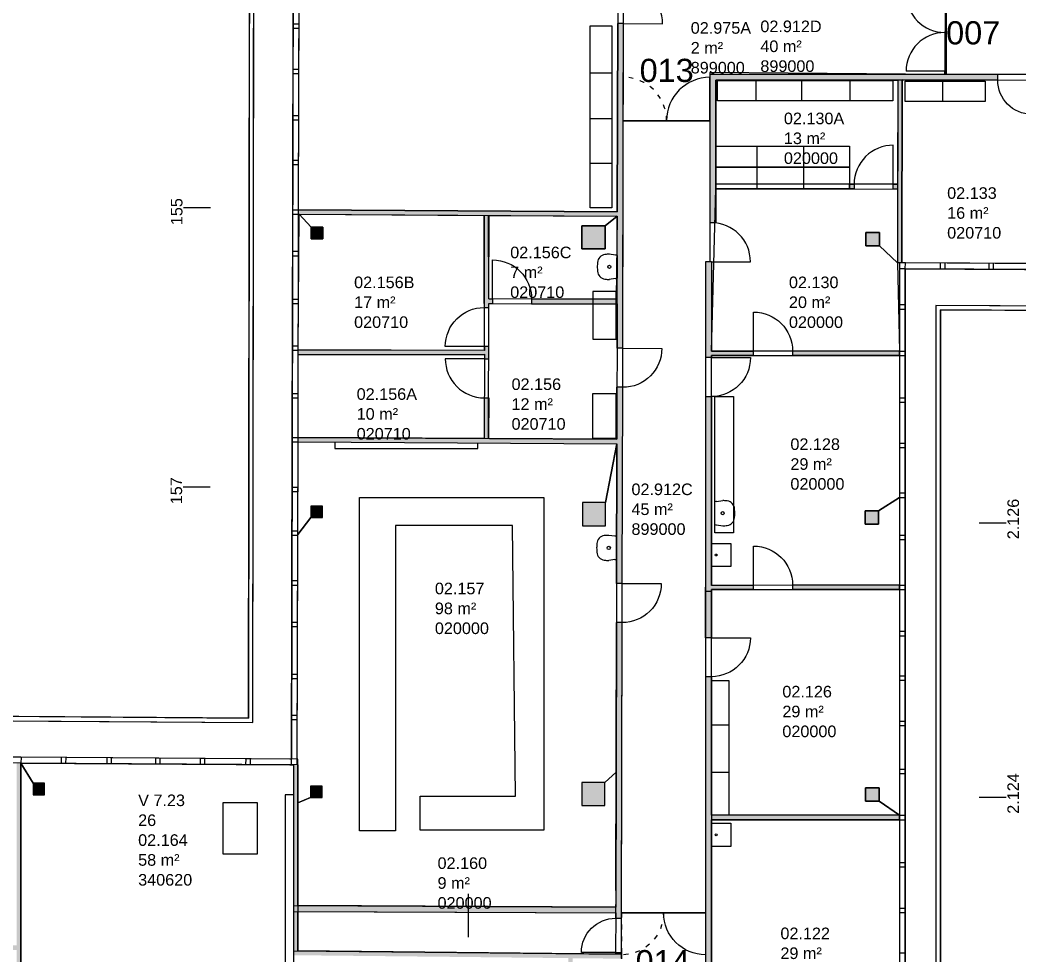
# Model space of a CAD drawing. Header units: metres. Extents: x -1 to 148, y -1 to 108.
# Drawn here: x 98.88 to 124.74, y 46.03 to 70.23 of the extents above; entities that cross this region are included whole.
import ezdxf

# ---------------------------------------------------------------- set-up
doc = ezdxf.new("R2010")
doc.units = ezdxf.units.M
doc.header["$MEASUREMENT"] = 0
doc.linetypes.add('ACAD_ISO03W100', pattern=[30, 12, -18])
doc.layers.get('0').update_dxf_attribs({"linetype": 'CONTINUOUS'})
doc.layers.add('Unchanged', color=8, linetype='CONTINUOUS')
doc.layers.add('Unchanged Layer Off', color=2, linetype='CONTINUOUS')
doc.styles.add('ARIAL', font='arial.ttf')

# ---------------------------------------------------------------- blocks, each defined once
blk = doc.blocks.new('Tuer')
at = {"layer": 'Unchanged'}
blk.add_line((0, 0), (0, 0.82), dxfattribs=at)
blk.add_arc((0, 0), 0.82, 90, 180, dxfattribs=at)
blk = doc.blocks.new('Tuer_doppelt')
at = {"layer": 'Unchanged'}
for p, q in [((-1.32, 0), (-1.32, 0.66)), ((0, 0), (0, 0.66))]:
    blk.add_line(p, q, dxfattribs=at)
for centre, start, end in [((-1.32, 0), 360, 90), ((0, 0), 90, 180)]:
    blk.add_arc(centre, 0.66, start, end, dxfattribs=at)
blk = doc.blocks.new('tueren')
at = {"layer": 'Unchanged', "linetype": 'ACAD_ISO03W100', "ltscale": 0.01}
blk.add_line((92.527, 97.642), (92.527, 98.708), dxfattribs=at)
at = {"layer": 'Unchanged'}
blk.add_line((94.658, 97.642), (94.658, 98.708), dxfattribs=at)
at = {"layer": 'Unchanged', "linetype": 'ACAD_ISO03W100', "ltscale": 0.01}
blk.add_arc((92.527, 97.642), 1.066, 360, 90, dxfattribs=at)
at = {"layer": 'Unchanged'}
blk.add_arc((94.658, 97.642), 1.066, 90, 180, dxfattribs=at)
blk = doc.blocks.new('Ausgussbecken')
at = {"layer": 'Unchanged'}
blk.add_lwpolyline([(-0.185, 0), (0.415, 0), (0.415, -0.5), (-0.185, -0.5)], close=True, dxfattribs=at)
at = {"layer": 'Unchanged', "linetype": 'Continuous'}
blk.add_circle((0.115, -0.124), 0.0253, dxfattribs=at)
blk = doc.blocks.new('Waschbecken')
at = {"layer": 'Unchanged', "linetype": 'Continuous'}
for p, q in [((-0.294, 0), (0.294, 0)), ((-0.302, -0.041), (-0.325, -0.203)), ((0.302, -0.041), (0.325, -0.203))]:
    blk.add_line(p, q, dxfattribs=at)
blk.add_circle((0, -0.201), 0.0409, dxfattribs=at)
for centre, radius, start, end in [((-0.217, -0.036), 0.0852, 154.6521, 183.1417), ((0.217, -0.036), 0.0852, 356.8585, 25.3109), ((0.288, -0.222), 0.613, 178.1599, 188.9411), ((-0.288, -0.222), 0.613, 351.059, 1.8403), ((-0.095, -0.283), 0.226, 188.9945, 265.2303), ((0.222, 3.518), 4.039, 265.2289, 266.846), ((-0.209, 3.3), 3.821, 273.1336, 274.8472), ((0.095, -0.283), 0.226, 274.824, 351.059)]:
    blk.add_arc(centre, radius, start, end, dxfattribs=at)
blk = doc.blocks.new('Raumstempel')
at = {"layer": 'Unchanged', "linetype": 'ByBlock', "style": 'ARIAL'}
for tag, p in [('HOERSAALNUMMER', (0, 1.029)), ('ANZAHL PLAETZE', (0, 0.514)), ('RAUMNUMMER', (0, 0)), ('FLÄCHE', (0, -0.514)), ('INSTITUTSNUMMER1', (0, -1.029)), ('INSTITUTSNUMMER2', (0, -1.543))]:
    blk.add_attdef(tag, p, '', height=0.3, dxfattribs=at)

msp = doc.modelspace()

# ---------------------------------------------------------------- hatches: boundary and pattern name
at = {"layer": 'Unchanged'}
h = msp.add_hatch(color=256, dxfattribs=at)
h.paths.add_polyline_path([(114.489, 70.132), (114.339, 70.132), (114.328, 65.266), (106.084, 65.313), (106.084, 65.198), (114.328, 65.151), (114.321, 61.731), (114.471, 61.731)])
h.paths.add_polyline_path([(111.001, 65.17), (110.886, 65.171), (110.888, 62.887), (110.888, 62.787), (111.003, 62.787), (111.003, 62.887), (111.103, 62.887), (111.103, 63.007), (111.003, 63.007)], flags=17)
h.paths.add_polyline_path([(114.323, 63.002), (112.113, 63.007), (112.113, 62.885), (114.323, 62.88)], flags=17)
h.paths.add_polyline_path([(111.003, 61.777), (110.89, 61.777), (110.89, 61.677), (106.076, 61.681), (106.076, 61.566), (110.89, 61.562), (110.89, 61.457), (111.003, 61.457)])
h.paths.add_polyline_path([(111.003, 60.446), (110.888, 60.447), (110.882, 59.396), (110.997, 59.396)], flags=17)
h.paths.add_polyline_path([(114.468, 60.721), (114.318, 60.721), (114.315, 59.376), (106.071, 59.424), (106.07, 59.309), (114.315, 59.261), (114.307, 55.644), (114.457, 55.644)])
h = msp.add_hatch(color=256, dxfattribs=at)
h.paths.add_polyline_path([(121.58, 65.974), (121.462, 65.974), (121.462, 65.859), (121.58, 65.859)], flags=17)
h.paths.add_polyline_path([(122.841, 68.898), (122.801, 68.898), (122.801, 68.819), (122.841, 68.819)])
h.paths.add_polyline_path([(124.168, 68.819), (116.726, 68.819), (116.726, 64.98), (116.876, 64.98), (116.876, 68.669), (124.168, 68.669)])
h.paths.add_polyline_path([(121.7, 68.669), (121.585, 68.669), (121.576, 63.941), (121.628, 63.941), (121.628, 63.941), (121.691, 63.94)])
h.paths.add_polyline_path([(120.453, 65.981), (120.335, 65.981), (120.335, 65.86), (120.453, 65.859)], flags=17)
h.paths.add_polyline_path([(125.245, 68.669), (127.643, 68.655), (127.643, 68.82), (125.053, 68.82), (125.053, 68.669), (125.13, 68.669), (125.121, 63.921), (125.236, 63.92)])
for points in [[(106.711, 64.562), (106.711, 64.862), (106.411, 64.862), (106.411, 64.562)], [(113.415, 64.903), (113.415, 64.303), (114.015, 64.303), (114.015, 64.903)], [(120.761, 64.728), (120.761, 64.378), (121.111, 64.378), (121.111, 64.728)], [(113.426, 57.738), (113.426, 57.138), (114.026, 57.138), (114.026, 57.738)], [(106.7, 57.35), (106.7, 57.65), (106.4, 57.65), (106.4, 57.35)], [(120.737, 57.529), (120.737, 57.179), (121.087, 57.179), (121.087, 57.529)], [(116.762, 55.436), (116.612, 55.436), (116.612, 54.243), (116.762, 54.243)], [(121.628, 55.601), (118.864, 55.601), (118.864, 55.486), (121.628, 55.486)], [(114.455, 54.634), (114.305, 54.634), (114.289, 47.705), (114.286, 46.984), (114.438, 46.984)], [(116.762, 53.233), (116.612, 53.233), (116.612, 44.765), (116.762, 44.765)], [(98.789, 46.165), (98.789, 42.644), (103.641, 42.591), (103.642, 42.706), (98.904, 42.757), (98.904, 50.998), (98.789, 50.999), (98.789, 46.28), (96.492, 46.295), (96.492, 46.18)], [(106.065, 50.951), (106.052, 50.951), (106.052, 50.951), (105.95, 50.951), (105.95, 46.142), (106.065, 46.141)], [(99.516, 50.178), (99.516, 50.478), (99.216, 50.478), (99.216, 50.178)], [(113.41, 50.498), (113.41, 49.898), (114.01, 49.898), (114.01, 50.498)], [(106.692, 50.105), (106.692, 50.405), (106.392, 50.405), (106.392, 50.105)], [(120.751, 50.36), (120.751, 50.01), (121.101, 50.01), (121.101, 50.36)], [(121.628, 49.648), (116.762, 49.648), (116.762, 49.533), (121.628, 49.533)], [(114.287, 47.274), (106.065, 47.311), (106.065, 47.161), (114.287, 47.124)], [(114.436, 46.053), (105.95, 46.142), (105.95, 46.027), (109.506, 45.99), (109.506, 45.989), (109.621, 45.989), (113.063, 45.952), (113.063, 45.796), (113.178, 45.796), (113.178, 45.95), (114.435, 45.937)], [(114.436, 46.099), (114.286, 46.099), (114.286, 46.055), (114.436, 46.053)]]:
    msp.add_hatch(color=256, dxfattribs=at).paths.add_polyline_path(points)
h = msp.add_hatch(color=256, dxfattribs=at)
h.paths.add_polyline_path([(116.762, 63.97), (116.612, 63.97), (116.612, 61.491), (116.762, 61.491), (116.762, 61.541), (117.854, 61.541), (117.854, 61.656), (116.762, 61.656)])
h.paths.add_polyline_path([(121.628, 61.656), (118.864, 61.656), (118.864, 61.541), (121.628, 61.541)])
h.paths.add_polyline_path([(116.762, 60.481), (116.612, 60.481), (116.612, 55.551), (116.612, 55.436), (116.762, 55.436), (116.762, 55.486), (117.854, 55.486), (117.854, 55.601), (116.762, 55.601)])

# ---------------------------------------------------------------- linework, layer by layer
for p, q in [((104.79, 52.162), (104.825, 80.921)), ((104.905, 52.046), (104.94, 80.806)), ((105.934, 65.314), (105.966, 79.661)), ((106.084, 65.313), (106.116, 79.66)), ((105.945, 70.127), (106.095, 70.127)), ((114.328, 65.266), (114.339, 70.132)), ((114.489, 70.132), (114.339, 70.132)), ((114.471, 61.731), (114.489, 70.132)), ((105.944, 70.012), (106.094, 70.012)), ((105.942, 68.957), (106.092, 68.957)), ((105.942, 68.842), (106.092, 68.842)), ((114.191, 68.849), (113.625, 68.849)), ((116.726, 68.819), (116.726, 64.98)), ((124.168, 68.819), (116.726, 68.819)), ((122.801, 68.823), (122.801, 68.898)), ((122.801, 68.898), (122.841, 68.898)), ((122.841, 68.823), (122.841, 68.898)), ((124.168, 68.669), (124.168, 68.819)), ((116.726, 67.621), (116.726, 68.744)), ((116.876, 68.669), (116.876, 64.98)), ((124.168, 68.669), (116.876, 68.669)), ((117.922, 68.136), (117.922, 68.663)), ((119.104, 68.136), (119.104, 68.663)), ((120.356, 68.136), (120.356, 68.663)), ((121.585, 68.669), (121.576, 63.941)), ((121.7, 68.669), (121.691, 63.94)), ((122.737, 68.639), (122.737, 68.115)), ((123.845, 68.639), (123.845, 68.115)), ((105.939, 67.759), (106.089, 67.758)), ((105.939, 67.644), (106.089, 67.643)), ((113.625, 67.675), (114.191, 67.675)), ((117.942, 66.959), (117.942, 65.86)), ((119.151, 65.86), (119.151, 66.959)), ((105.936, 66.485), (106.086, 66.485)), ((105.937, 66.6), (106.087, 66.6)), ((113.625, 66.519), (114.191, 66.519)), ((120.335, 65.981), (120.453, 65.981)), ((120.335, 65.86), (120.335, 65.981)), ((120.453, 65.981), (120.453, 65.859)), ((121.462, 65.974), (121.58, 65.974)), ((121.462, 65.859), (121.462, 65.974)), ((120.453, 65.859), (120.335, 65.86)), ((121.462, 65.859), (121.58, 65.859)), ((105.921, 59.425), (105.934, 65.314)), ((105.934, 65.314), (106.084, 65.313)), ((105.934, 65.199), (106.084, 65.198)), ((106.071, 59.424), (106.084, 65.313)), ((106.084, 65.313), (114.328, 65.266)), ((106.084, 65.198), (106.084, 65.313)), ((106.084, 65.198), (114.328, 65.151)), ((110.888, 62.887), (110.886, 65.17)), ((111.003, 63.007), (111.001, 65.17)), ((114.321, 61.731), (114.328, 65.151)), ((116.876, 64.98), (116.726, 64.98)), ((105.931, 64.242), (106.081, 64.242)), ((105.931, 64.127), (106.081, 64.127)), ((116.762, 63.97), (116.612, 63.97)), ((116.612, 63.97), (116.612, 61.491)), ((116.762, 63.97), (116.762, 61.656)), ((121.691, 63.94), (121.576, 63.941)), ((121.628, 63.941), (121.628, 62.861)), ((126.366, 63.914), (121.628, 63.941)), ((121.778, 63.79), (121.779, 63.94)), ((122.691, 63.785), (122.692, 63.935)), ((122.806, 63.784), (122.807, 63.934)), ((123.943, 63.778), (123.944, 63.928)), ((124.058, 63.777), (124.059, 63.927)), ((121.778, 63.79), (121.628, 63.79)), ((121.778, 63.79), (121.778, 62.861)), ((126.366, 63.764), (121.778, 63.79)), ((105.928, 62.887), (106.078, 62.887)), ((105.929, 63.002), (106.079, 63.002)), ((110.888, 62.887), (110.888, 62.787)), ((111.003, 63.007), (111.103, 63.007)), ((111.003, 62.887), (111.103, 62.887)), ((111.003, 62.787), (111.003, 62.887)), ((111.103, 63.007), (111.103, 62.887)), ((112.113, 63.007), (114.323, 63.002)), ((112.113, 63.007), (112.113, 62.885)), ((112.113, 62.885), (114.323, 62.88)), ((121.628, 62.861), (121.628, 56.9)), ((121.628, 62.861), (121.778, 62.861)), ((121.778, 62.861), (121.778, 56.9)), ((110.888, 62.787), (111.003, 62.787)), ((114.323, 62.846), (114.323, 62.846)), ((121.628, 62.746), (121.778, 62.746)), ((122.57, 62.84), (122.57, 34.169)), ((144.167, 62.726), (122.57, 62.84)), ((144.282, 62.611), (122.685, 62.724)), ((122.685, 62.724), (122.685, 34.054)), ((105.926, 61.796), (106.076, 61.796)), ((105.926, 61.681), (106.076, 61.681)), ((110.89, 61.677), (106.076, 61.681)), ((106.076, 61.566), (106.076, 61.681)), ((110.89, 61.562), (106.076, 61.566)), ((111.003, 61.777), (110.89, 61.777)), ((110.89, 61.777), (110.89, 61.677)), ((110.89, 61.562), (110.89, 61.457)), ((111.003, 61.457), (111.003, 61.777)), ((114.471, 61.731), (114.321, 61.731)), ((116.762, 61.656), (117.854, 61.656)), ((117.854, 61.541), (117.854, 61.656)), ((121.628, 61.656), (118.864, 61.656)), ((118.864, 61.656), (118.864, 61.541)), ((121.628, 61.656), (121.778, 61.656)), ((121.628, 61.541), (121.628, 61.656)), ((110.89, 61.457), (111.003, 61.457)), ((116.762, 61.491), (116.612, 61.491)), ((116.762, 61.541), (116.762, 61.541)), ((117.854, 61.541), (116.762, 61.541)), ((116.762, 61.541), (116.762, 61.491)), ((121.628, 61.541), (118.864, 61.541)), ((121.628, 61.541), (121.778, 61.541)), ((105.923, 60.563), (106.073, 60.562)), ((114.315, 59.376), (114.318, 60.721)), ((114.468, 60.721), (114.318, 60.721)), ((114.457, 55.644), (114.468, 60.721)), ((105.923, 60.448), (106.073, 60.447)), ((110.888, 60.447), (110.882, 59.396)), ((110.888, 60.447), (111.003, 60.446)), ((111.003, 60.446), (110.997, 59.396)), ((116.612, 60.481), (116.612, 55.551)), ((116.612, 60.481), (116.762, 60.481)), ((116.762, 60.481), (116.762, 55.601)), ((121.628, 60.451), (121.778, 60.451)), ((121.628, 60.336), (121.778, 60.336)), ((105.902, 50.952), (105.921, 59.425)), ((105.92, 59.309), (106.07, 59.309)), ((105.921, 59.424), (106.071, 59.424)), ((106.052, 50.951), (106.071, 59.424)), ((106.07, 59.309), (106.071, 59.424)), ((106.07, 59.309), (114.315, 59.261)), ((106.071, 59.424), (114.315, 59.376)), ((107.019, 59.304), (107.019, 59.136)), ((110.719, 59.136), (110.72, 59.282)), ((114.307, 55.644), (114.315, 59.261)), ((121.628, 59.276), (121.778, 59.276)), ((107.019, 59.136), (110.719, 59.136)), ((121.628, 59.161), (121.778, 59.161)), ((105.917, 58.025), (106.067, 58.024)), ((105.918, 58.14), (106.068, 58.139)), ((121.628, 57.988), (121.778, 57.988)), ((107.664, 49.249), (107.664, 57.874)), ((107.664, 57.874), (112.426, 57.874)), ((112.426, 57.874), (112.426, 49.26)), ((121.628, 57.873), (121.778, 57.873)), ((105.915, 57.009), (106.065, 57.008)), ((108.589, 57.149), (108.589, 49.249)), ((111.62, 57.149), (108.589, 57.149)), ((111.698, 50.143), (111.62, 57.149)), ((105.915, 56.894), (106.065, 56.893)), ((121.628, 56.9), (121.628, 53.255)), ((121.628, 56.9), (121.778, 56.9)), ((121.628, 56.785), (121.778, 56.785)), ((121.778, 56.9), (121.778, 53.255)), ((105.912, 55.721), (106.062, 55.721)), ((114.457, 55.644), (114.307, 55.644)), ((105.912, 55.606), (106.062, 55.606)), ((116.612, 55.436), (116.612, 55.551)), ((116.762, 55.436), (116.612, 55.436)), ((116.612, 54.243), (116.612, 55.436)), ((116.762, 55.601), (117.854, 55.601)), ((117.854, 55.486), (116.762, 55.486)), ((116.762, 55.486), (116.762, 55.436)), ((116.762, 55.436), (116.762, 54.243)), ((117.854, 55.486), (117.854, 55.601)), ((121.628, 55.601), (118.864, 55.601)), ((118.864, 55.601), (118.864, 55.486)), ((121.628, 55.486), (118.864, 55.486)), ((121.628, 55.601), (121.778, 55.601)), ((121.628, 55.486), (121.628, 55.601)), ((121.628, 55.486), (121.778, 55.486)), ((105.91, 54.644), (106.06, 54.644)), ((114.289, 47.705), (114.305, 54.634)), ((114.455, 54.634), (114.305, 54.634)), ((114.438, 46.984), (114.455, 54.634)), ((105.91, 54.529), (106.06, 54.529)), ((121.628, 54.408), (121.778, 54.408)), ((116.762, 54.243), (116.612, 54.243)), ((121.628, 54.293), (121.778, 54.293)), ((105.907, 53.302), (106.057, 53.302)), ((105.907, 53.187), (106.057, 53.187)), ((116.612, 53.233), (116.612, 44.765)), ((116.762, 53.233), (116.612, 53.233)), ((116.762, 53.233), (116.762, 44.765)), ((121.628, 53.255), (121.628, 46.092)), ((121.628, 53.255), (121.778, 53.255)), ((121.628, 53.14), (121.778, 53.14)), ((121.778, 53.255), (121.778, 46.092)), ((76.264, 52.365), (104.79, 52.162)), ((76.379, 52.249), (104.905, 52.046)), ((105.904, 52.125), (106.054, 52.125)), ((105.905, 52.24), (106.055, 52.24)), ((116.766, 51.992), (117.212, 51.992)), ((121.628, 52.082), (121.778, 52.082)), ((121.628, 51.967), (121.778, 51.967)), ((98.904, 51.148), (95.337, 51.172)), ((98.904, 50.998), (95.337, 51.022)), ((106.052, 51.101), (98.904, 51.148)), ((98.905, 51.148), (98.904, 50.998)), ((98.904, 50.998), (98.904, 42.757)), ((106.052, 50.951), (98.904, 50.998)), ((99.946, 51.141), (99.945, 50.991)), ((100.061, 51.14), (100.06, 50.99)), ((101.123, 51.133), (101.122, 50.983)), ((101.238, 51.133), (101.237, 50.983)), ((102.384, 51.125), (102.384, 50.975)), ((102.499, 51.124), (102.499, 50.974)), ((103.538, 51.117), (103.537, 50.967)), ((103.653, 51.117), (103.652, 50.967)), ((104.716, 51.11), (104.715, 50.959)), ((104.831, 51.109), (104.83, 50.959)), ((105.95, 50.951), (105.95, 42.681)), ((106.052, 50.951), (106.065, 50.951)), ((106.065, 50.951), (106.065, 46.142)), ((116.766, 50.764), (117.212, 50.764)), ((121.628, 50.844), (121.778, 50.844)), ((121.628, 50.729), (121.778, 50.729)), ((105.95, 50.174), (105.734, 50.176)), ((105.734, 50.176), (105.734, 44.134)), ((109.232, 49.26), (109.232, 50.143)), ((109.232, 50.143), (111.698, 50.143)), ((121.628, 49.648), (116.762, 49.648)), ((121.628, 49.533), (116.762, 49.533)), ((121.628, 49.648), (121.778, 49.648)), ((121.628, 49.533), (121.628, 49.648)), ((121.628, 49.533), (121.778, 49.533)), ((108.589, 49.249), (107.664, 49.249)), ((112.426, 49.26), (109.232, 49.26)), ((121.628, 48.43), (121.778, 48.43)), ((121.628, 48.315), (121.778, 48.315)), ((110.475, 47.612), (110.475, 46.492)), ((114.289, 47.705), (114.286, 46.984)), ((105.951, 47.311), (114.29, 47.274)), ((105.951, 47.161), (114.289, 47.124)), ((121.628, 47.247), (121.778, 47.247)), ((121.628, 47.132), (121.778, 47.132)), ((114.286, 46.984), (114.438, 46.984)), ((105.95, 46.142), (114.436, 46.053)), ((114.286, 46.099), (114.286, 46.055)), ((114.286, 46.099), (114.436, 46.099)), ((114.436, 46.099), (114.435, 45.937)), ((121.628, 46.092), (121.628, 42.489)), ((121.628, 46.092), (121.778, 46.092)), ((121.778, 46.092), (121.778, 42.488))]:
    msp.add_line(p, q, dxfattribs=at)
at = {"layer": 'Unchanged', "linetype": 'ACAD_ISO03W100', "ltscale": 0.01}
msp.add_line((114.481, 67.621), (114.481, 68.744), dxfattribs=at)
at = {"layer": 'Unchanged'}
for points in [[(114.191, 65.366), (113.625, 65.366), (113.625, 70.072), (114.191, 70.072)], [(121.455, 68.136), (116.922, 68.136), (116.922, 68.663), (121.455, 68.663)], [(123.845, 68.115), (121.777, 68.115), (121.777, 68.639), (123.845, 68.639)], [(120.335, 66.42), (116.876, 66.42), (116.876, 66.959), (120.335, 66.959)], [(116.876, 66.42), (120.335, 66.42), (120.335, 65.86), (116.876, 65.86)], [(106.411, 64.562), (106.711, 64.562), (106.711, 64.862), (106.411, 64.862)], [(113.415, 64.303), (114.015, 64.303), (114.015, 64.903), (113.415, 64.903)], [(120.761, 64.378), (121.111, 64.378), (121.111, 64.728), (120.761, 64.728)], [(113.692, 61.968), (114.301, 61.968), (114.301, 63.2), (113.692, 63.2)], [(113.694, 60.56), (114.293, 60.56), (114.293, 59.398), (113.694, 59.398)], [(117.333, 56.957), (116.854, 56.957), (116.854, 60.485), (117.333, 60.485)], [(113.426, 57.138), (114.026, 57.138), (114.026, 57.738), (113.426, 57.738)], [(106.4, 57.35), (106.7, 57.35), (106.7, 57.65), (106.4, 57.65)], [(120.737, 57.179), (121.087, 57.179), (121.087, 57.529), (120.737, 57.529)], [(116.766, 53.136), (117.212, 53.136), (117.212, 49.648), (116.766, 49.648)], [(99.216, 50.178), (99.516, 50.178), (99.516, 50.478), (99.216, 50.478)], [(113.41, 49.898), (114.01, 49.898), (114.01, 50.498), (113.41, 50.498)], [(106.392, 50.105), (106.692, 50.105), (106.692, 50.405), (106.392, 50.405)], [(120.751, 50.01), (121.101, 50.01), (121.101, 50.36), (120.751, 50.36)], [(105.017, 48.639), (104.138, 48.639), (104.138, 49.979), (105.017, 49.979)]]:
    msp.add_lwpolyline(points, close=True, dxfattribs=at)
at = {"layer": 'Unchanged', "linetype": 'ACAD_ISO03W100', "ltscale": 0.01}
msp.add_arc((114.481, 67.621), 1.123, 360, 90, dxfattribs=at)
at = {"layer": 'Unchanged'}
msp.add_arc((116.726, 67.621), 1.123, 90, 180, dxfattribs=at)
at = {"layer": 'Unchanged Layer Off', "ltscale": 0.025}
for p, q in [((103.106, 65.37), (103.806, 65.37)), ((103.097, 58.148), (103.797, 58.148)), ((124.385, 57.209), (123.685, 57.209)), ((124.385, 50.106), (123.685, 50.105))]:
    msp.add_line(p, q, dxfattribs=at)
at = {"layer": 'Unchanged Layer Off', "flags": 128}
for points in [[(104.825, 80.921), (104.79, 52.162), (76.264, 52.365)], [(76.379, 52.249), (104.905, 52.046), (104.94, 80.806), (107.302, 80.802), (107.302, 79.768), (105.966, 79.776), (105.902, 51.102), (105.858, 51.102), (98.904, 51.148), (98.789, 51.149), (95.337, 51.172), (95.222, 51.173), (91.74, 51.196), (91.625, 51.197), (88.168, 51.22), (88.053, 51.22), (84.576, 51.243), (84.461, 51.244), (82.309, 51.259), (82.194, 51.259), (77.454, 51.291)], [(114.342, 71.142), (114.339, 70.132), (114.328, 65.266), (106.084, 65.313), (106.097, 71.239)], [(76.295, 34.324), (106.767, 34.108), (106.601, 33.916), (106.601, 30.65), (106.712, 30.462), (104.798, 30.462), (104.798, 12.252), (122.604, 12.252), (122.604, 30.234), (121.51, 30.234), (121.828, 30.615), (121.828, 33.668), (121.47, 34.054), (122.685, 34.054), (122.685, 62.724), (144.282, 62.611)], [(114.435, 45.938), (114.438, 47.124), (116.612, 47.124), (116.612, 43.577)]]:
    msp.add_lwpolyline(points, dxfattribs=at)
for points in [[(114.51, 79.611), (116.52, 79.599), (116.52, 79.599), (116.664, 79.599), (116.662, 78.355), (116.66, 77.47), (116.659, 77.004), (116.658, 76.056), (116.653, 73.669), (116.653, 73.438), (116.651, 72.553), (116.649, 71.287), (116.649, 71.068), (122.805, 71.057), (122.801, 68.819), (116.726, 68.867), (116.726, 67.621), (114.484, 67.621), (114.489, 70.132), (114.492, 71.142)], [(122.845, 71.046), (128.748, 71.046), (129.758, 71.044), (132.465, 71.04), (133.475, 71.038), (135.903, 71.033), (135.9, 69.659), (135.899, 68.759), (133.473, 68.772), (132.588, 68.777), (131.057, 68.786), (130.172, 68.791), (128.528, 68.8), (127.643, 68.805), (126.182, 68.814), (125.297, 68.819), (122.841, 68.819), (122.841, 68.819), (122.845, 70.904), (122.845, 71.046)], [(121.58, 65.974), (120.335, 65.981), (116.876, 65.981), (116.876, 68.669), (121.585, 68.66)], [(121.7, 68.689), (125.13, 68.67), (125.13, 68.67), (125.13, 68.67), (125.125, 65.994), (125.125, 65.994), (125.125, 65.994), (125.125, 65.994), (125.121, 63.921), (121.779, 63.94), (121.691, 63.94)], [(114.484, 67.621), (116.726, 67.621), (116.726, 64.98), (116.726, 63.97), (116.612, 63.97), (116.612, 62.576), (116.612, 61.566), (116.612, 55.551), (116.612, 54.541), (116.612, 48.354), (116.612, 47.344), (116.612, 47.124), (114.438, 47.124), (114.455, 54.634), (114.457, 55.644), (114.468, 60.721), (114.468, 61.731)], [(121.576, 63.941), (121.111, 64.378), (120.761, 64.378), (120.761, 64.728), (121.111, 64.728), (121.111, 64.378), (121.576, 63.941), (121.628, 61.656), (116.762, 61.656), (116.876, 65.86), (121.58, 65.851)], [(106.104, 65.198), (106.411, 64.862), (106.711, 64.862), (106.711, 64.562), (106.411, 64.562), (106.411, 64.862), (106.104, 65.198), (110.886, 65.17), (110.882, 61.677), (106.076, 61.688)], [(114.328, 65.151), (114.015, 64.903), (114.015, 64.303), (113.415, 64.303), (113.415, 64.903), (114.015, 64.903), (114.328, 65.151), (114.301, 63.003), (111.003, 63.007), (111.016, 65.17)], [(143.368, 64.892), (144.167, 64.893), (144.167, 62.726), (122.57, 62.84), (122.57, 34.169), (120.317, 34.169), (120.317, 35.087), (121.778, 35.087), (121.778, 63.79), (143.369, 63.668)], [(114.315, 59.376), (110.997, 59.396), (111.003, 62.887), (114.323, 62.88)], [(110.882, 59.396), (106.071, 59.424), (106.073, 61.566), (110.89, 61.575)], [(121.628, 57.873), (121.087, 57.529), (121.087, 57.179), (120.737, 57.179), (120.737, 57.529), (121.087, 57.529), (121.628, 57.873), (121.628, 55.601), (116.762, 55.597), (116.762, 61.541), (121.628, 61.541)], [(106.07, 59.309), (114.315, 59.261), (114.026, 57.738), (113.426, 57.738), (113.426, 57.138), (114.026, 57.138), (114.026, 57.738), (114.315, 59.261), (114.307, 55.644), (114.305, 54.634), (114.296, 50.764), (114.01, 50.498), (113.41, 50.498), (113.41, 49.898), (114.01, 49.898), (114.01, 50.498), (114.296, 50.764), (114.291, 47.274), (106.065, 47.311), (106.065, 49.972), (106.392, 50.105), (106.692, 50.105), (106.692, 50.405), (106.392, 50.405), (106.392, 50.105), (106.065, 49.972), (106.065, 51.101), (106.052, 51.101), (106.065, 56.915), (106.4, 57.35), (106.7, 57.35), (106.7, 57.65), (106.4, 57.65), (106.4, 57.35), (106.065, 56.915), (106.07, 59.309)], [(121.628, 49.648), (121.101, 50.01), (120.751, 50.01), (120.751, 50.36), (121.101, 50.36), (121.101, 50.01), (121.628, 49.648), (116.766, 49.648), (116.762, 55.486), (121.628, 55.486)], [(98.904, 50.998), (99.216, 50.478), (99.216, 50.178), (99.516, 50.178), (99.516, 50.478), (99.216, 50.478), (98.904, 50.998), (105.857, 50.952), (105.95, 50.951), (105.95, 42.681), (104.527, 42.697), (103.642, 42.706), (98.904, 42.757), (99.093, 42.945), (99.693, 42.945), (99.693, 43.545), (99.093, 43.545), (99.093, 42.945), (98.904, 42.757), (98.904, 50.998)], [(116.762, 43.605), (116.762, 49.533), (121.628, 49.533), (121.628, 43.605)], [(106.065, 47.161), (114.289, 47.124), (114.286, 46.055), (106.065, 46.142)]]:
    msp.add_lwpolyline(points, close=True, dxfattribs=at)

# ---------------------------------------------------------------- block references
for name, p, xscale, yscale, zscale, rotation in [('Tuer', (114.489, 70.132), 1.231707317073273, 1.231707317073273, 1.231707317073273, 269.87205436841), ('Tuer_doppelt', (122.805, 70.908), 1.522727272727424, 1.522727272727424, 1.522727272727424, 89.89755813477906), ('Tuer', (125.053, 68.669), -1.079268292682997, 1.079268292683018, 1.079268292683016, 179.6750661782409), ('Tuer', (121.462, 65.974), 1.231707317073278, 1.231707317073278, 1.231707317073278, 359.6439095019126), ('Tuer', (116.762, 63.97), 1.231707317073273, 1.231707317073273, 1.231707317073273, 270.0000000000001), ('Tuer', (110.89, 61.777), -1.231707317073275, 1.231707317073287, 1.231707317073288, 90.12794563158994), ('Tuer', (114.471, 61.731), -1.231707317073273, 1.231707317073289, 1.231707317073288, 269.8720543684105), ('Tuer', (110.89, 61.457), 1.231707317073275, 1.231707317073275, 1.231707317073275, 89.87205436842036), ('Tuer', (116.762, 61.491), -1.231707317073273, 1.231707317073289, 1.231707317073288, 270.0000000000013), ('Tuer', (114.457, 55.644), -1.231707317073273, 1.231707317073289, 1.231707317073288, 269.8720543684105), ('Tuer', (116.762, 54.243), -1.231707317073273, 1.231707317073287, 1.231707317073288, 270.0000000000013), ('tueren', (20.069, 146.71), -1.019905858572154, 1.019905858572154, 1.019905858572154, 180), ('Tuer', (114.286, 46.099), -1.079268292683011, 1.079268292683025, 1.079268292683017, 90)]:
    msp.add_blockref(name, p, dxfattribs=dict(xscale=xscale, yscale=yscale, zscale=zscale, rotation=rotation))
ref = msp.add_blockref('Raumstempel', (116.228, 70.385))
ref.add_attrib('RAUMNUMMER', '02.975A', (116.228, 69.871), dxfattribs={"layer": 'Unchanged', "color": 7, "height": 0.3, "style": 'ARIAL'})
ref.add_attrib('FLÄCHE_NGF', '2 m²', (116.228, 69.357), dxfattribs={"layer": 'Unchanged', "color": 7, "height": 0.3, "style": 'ARIAL'})
ref.add_attrib('NUTZER_1', '899000', (116.228, 68.842), dxfattribs={"layer": 'Unchanged', "color": 7, "height": 0.3, "style": 'ARIAL'})
ref = msp.add_blockref('Raumstempel', (118.029, 70.425))
ref.add_attrib('RAUMNUMMER', '02.912D', (118.029, 69.911), dxfattribs={"layer": 'Unchanged', "color": 7, "height": 0.3, "style": 'ARIAL'})
ref.add_attrib('FLÄCHE_NGF', '40 m²', (118.029, 69.396), dxfattribs={"layer": 'Unchanged', "color": 7, "height": 0.3, "style": 'ARIAL'})
ref.add_attrib('NUTZER_1', '899000', (118.029, 68.882), dxfattribs={"layer": 'Unchanged', "color": 7, "height": 0.3, "style": 'ARIAL'})
ref = msp.add_blockref('Raumstempel', (118.638, 68.044))
ref.add_attrib('RAUMNUMMER', '02.130A', (118.638, 67.529), dxfattribs={"layer": 'Unchanged', "color": 7, "height": 0.3, "style": 'ARIAL'})
ref.add_attrib('FLÄCHE_NGF', '13 m²', (118.638, 67.015), dxfattribs={"layer": 'Unchanged', "color": 7, "height": 0.3, "style": 'ARIAL'})
ref.add_attrib('NUTZER_1', '020000', (118.638, 66.501), dxfattribs={"layer": 'Unchanged', "color": 7, "height": 0.3, "style": 'ARIAL'})
ref = msp.add_blockref('Raumstempel', (122.861, 66.112))
ref.add_attrib('RAUMNUMMER', '02.133', (122.861, 65.598), dxfattribs={"layer": 'Unchanged', "color": 7, "height": 0.3, "style": 'ARIAL'})
ref.add_attrib('FLÄCHE_NGF', '16 m²', (122.861, 65.083), dxfattribs={"layer": 'Unchanged', "color": 7, "height": 0.3, "style": 'ARIAL'})
ref.add_attrib('NUTZER_1', '020710', (122.861, 64.569), dxfattribs={"layer": 'Unchanged', "color": 7, "height": 0.3, "style": 'ARIAL'})
ref = msp.add_blockref('Raumstempel', (111.559, 64.575))
ref.add_attrib('RAUMNUMMER', '02.156C', (111.559, 64.061), dxfattribs={"layer": 'Unchanged', "color": 7, "height": 0.3, "style": 'ARIAL'})
ref.add_attrib('FLÄCHE_NGF', '7 m²', (111.559, 63.547), dxfattribs={"layer": 'Unchanged', "color": 7, "height": 0.3, "style": 'ARIAL'})
ref.add_attrib('NUTZER_1', '020710', (111.559, 63.033), dxfattribs={"layer": 'Unchanged', "color": 7, "height": 0.3, "style": 'ARIAL'})
for name, p, rotation in [('Waschbecken', (114.325, 63.839), 270), ('Waschbecken', (116.854, 57.464), 89.93008323273241), ('Waschbecken', (114.309, 56.566), 270), ('Ausgussbecken', (116.762, 56.267), 90), ('Ausgussbecken', (116.762, 49.025), 90)]:
    msp.add_blockref(name, p, dxfattribs=dict(rotation=rotation))
at = {"xscale": -1.231707317073273, "zscale": 1.231707317073288}
for p, yscale in [((111.103, 63.007), 1.231707317073287), ((117.854, 61.658), 1.231707317073287), ((117.854, 55.603), 1.231707317073289)]:
    msp.add_blockref('Tuer', p, dxfattribs=dict(at, yscale=yscale))
ref = msp.add_blockref('Raumstempel', (107.521, 63.801))
ref.add_attrib('RAUMNUMMER', '02.156B', (107.521, 63.287), dxfattribs={"layer": 'Unchanged', "color": 7, "height": 0.3, "style": 'ARIAL'})
ref.add_attrib('FLÄCHE_NGF', '17 m²', (107.521, 62.772), dxfattribs={"layer": 'Unchanged', "color": 7, "height": 0.3, "style": 'ARIAL'})
ref.add_attrib('NUTZER_1', '020710', (107.521, 62.258), dxfattribs={"layer": 'Unchanged', "color": 7, "height": 0.3, "style": 'ARIAL'})
ref = msp.add_blockref('Raumstempel', (118.768, 63.801))
ref.add_attrib('RAUMNUMMER', '02.130', (118.768, 63.287), dxfattribs={"layer": 'Unchanged', "color": 7, "height": 0.3, "style": 'ARIAL'})
ref.add_attrib('FLÄCHE_NGF', '20 m²', (118.768, 62.773), dxfattribs={"layer": 'Unchanged', "color": 7, "height": 0.3, "style": 'ARIAL'})
ref.add_attrib('NUTZER_1', '020000', (118.768, 62.258), dxfattribs={"layer": 'Unchanged', "color": 7, "height": 0.3, "style": 'ARIAL'})
ref = msp.add_blockref('Raumstempel', (111.593, 61.167))
ref.add_attrib('RAUMNUMMER', '02.156', (111.593, 60.652), dxfattribs={"layer": 'Unchanged', "color": 7, "height": 0.3, "style": 'ARIAL'})
ref.add_attrib('FLÄCHE_NGF', '12 m²', (111.593, 60.138), dxfattribs={"layer": 'Unchanged', "color": 7, "height": 0.3, "style": 'ARIAL'})
ref.add_attrib('NUTZER_1', '020710', (111.593, 59.624), dxfattribs={"layer": 'Unchanged', "color": 7, "height": 0.3, "style": 'ARIAL'})
ref = msp.add_blockref('Raumstempel', (107.587, 60.912))
ref.add_attrib('RAUMNUMMER', '02.156A', (107.587, 60.397), dxfattribs={"layer": 'Unchanged', "color": 7, "height": 0.3, "style": 'ARIAL'})
ref.add_attrib('FLÄCHE_NGF', '10 m²', (107.587, 59.883), dxfattribs={"layer": 'Unchanged', "color": 7, "height": 0.3, "style": 'ARIAL'})
ref.add_attrib('NUTZER_1', '020710', (107.587, 59.369), dxfattribs={"layer": 'Unchanged', "color": 7, "height": 0.3, "style": 'ARIAL'})
ref = msp.add_blockref('Raumstempel', (118.806, 59.614))
ref.add_attrib('RAUMNUMMER', '02.128', (118.806, 59.1), dxfattribs={"layer": 'Unchanged', "color": 7, "height": 0.3, "style": 'ARIAL'})
ref.add_attrib('FLÄCHE_NGF', '29 m²', (118.806, 58.586), dxfattribs={"layer": 'Unchanged', "color": 7, "height": 0.3, "style": 'ARIAL'})
ref.add_attrib('NUTZER_1', '020000', (118.806, 58.072), dxfattribs={"layer": 'Unchanged', "color": 7, "height": 0.3, "style": 'ARIAL'})
ref = msp.add_blockref('Raumstempel', (114.695, 58.446))
ref.add_attrib('RAUMNUMMER', '02.912C', (114.695, 57.932), dxfattribs={"layer": 'Unchanged', "color": 7, "height": 0.3, "style": 'ARIAL'})
ref.add_attrib('FLÄCHE_NGF', '45 m²', (114.695, 57.417), dxfattribs={"layer": 'Unchanged', "color": 7, "height": 0.3, "style": 'ARIAL'})
ref.add_attrib('NUTZER_1', '899000', (114.695, 56.903), dxfattribs={"layer": 'Unchanged', "color": 7, "height": 0.3, "style": 'ARIAL'})
ref = msp.add_blockref('Raumstempel', (109.61, 55.88))
ref.add_attrib('RAUMNUMMER', '02.157', (109.61, 55.366), dxfattribs={"layer": 'Unchanged', "color": 7, "height": 0.3, "style": 'ARIAL'})
ref.add_attrib('FLÄCHE_NGF', '98 m²', (109.61, 54.851), dxfattribs={"layer": 'Unchanged', "color": 7, "height": 0.3, "style": 'ARIAL'})
ref.add_attrib('NUTZER_1', '020000', (109.61, 54.337), dxfattribs={"layer": 'Unchanged', "color": 7, "height": 0.3, "style": 'ARIAL'})
ref = msp.add_blockref('Raumstempel', (118.598, 53.212))
ref.add_attrib('RAUMNUMMER', '02.126', (118.598, 52.697), dxfattribs={"layer": 'Unchanged', "color": 7, "height": 0.3, "style": 'ARIAL'})
ref.add_attrib('FLÄCHE_NGF', '29 m²', (118.598, 52.183), dxfattribs={"layer": 'Unchanged', "color": 7, "height": 0.3, "style": 'ARIAL'})
ref.add_attrib('NUTZER_1', '020000', (118.598, 51.669), dxfattribs={"layer": 'Unchanged', "color": 7, "height": 0.3, "style": 'ARIAL'})
ref = msp.add_blockref('Raumstempel', (101.935, 49.37))
ref.add_attrib('HÖRSAALNUMMER', 'V 7.23', (101.935, 49.885), dxfattribs={"layer": 'Unchanged', "color": 7, "height": 0.3, "style": 'ARIAL'})
ref.add_attrib('ANZAHL_PLÄTZE', '26', (101.935, 49.37), dxfattribs={"layer": 'Unchanged', "color": 7, "height": 0.3, "style": 'ARIAL'})
ref.add_attrib('RAUMNUMMER', '02.164', (101.935, 48.856), dxfattribs={"layer": 'Unchanged', "color": 7, "height": 0.3, "style": 'ARIAL'})
ref.add_attrib('FLÄCHE_NGF', '58 m²', (101.935, 48.342), dxfattribs={"layer": 'Unchanged', "color": 7, "height": 0.3, "style": 'ARIAL'})
ref.add_attrib('NUTZER_1', '340620', (101.935, 47.828), dxfattribs={"layer": 'Unchanged', "color": 7, "height": 0.3, "style": 'ARIAL'})
ref = msp.add_blockref('Raumstempel', (109.679, 48.773))
ref.add_attrib('RAUMNUMMER', '02.160', (109.679, 48.259), dxfattribs={"layer": 'Unchanged', "color": 7, "height": 0.3, "style": 'ARIAL'})
ref.add_attrib('FLÄCHE_NGF', '9 m²', (109.679, 47.745), dxfattribs={"layer": 'Unchanged', "color": 7, "height": 0.3, "style": 'ARIAL'})
ref.add_attrib('NUTZER_1', '020000', (109.679, 47.23), dxfattribs={"layer": 'Unchanged', "color": 7, "height": 0.3, "style": 'ARIAL'})
ref = msp.add_blockref('Raumstempel', (118.548, 46.956))
ref.add_attrib('RAUMNUMMER', '02.122', (118.548, 46.442), dxfattribs={"layer": 'Unchanged', "color": 0, "linetype": 'ByBlock', "height": 0.3, "style": 'ARIAL'})
ref.add_attrib('FLÄCHE_NGF', '29 m²', (118.548, 45.928), dxfattribs={"layer": 'Unchanged', "color": 0, "linetype": 'ByBlock', "height": 0.3, "style": 'ARIAL'})
ref.add_attrib('NUTZER_1', '020810', (118.548, 45.413), dxfattribs={"layer": 'Unchanged', "color": 0, "linetype": 'ByBlock', "height": 0.3, "style": 'ARIAL'})

# ---------------------------------------------------------------- texts
at = {"layer": 'Unchanged Layer Off', "style": 'ARIAL'}
for s, p in [('007', (122.835, 69.594)), ('013', (114.907, 68.622)), ('014', (114.802, 45.56))]:
    msp.add_text(s, height=0.6, dxfattribs=at).set_placement(p)
at = {"layer": 'Unchanged Layer Off', "linetype": 'Continuous', "char_height": 0.3, "width": 1.4607, "attachment_point": 1, "style": 'ARIAL'}
for s, insert, rotation in [('155', (102.781, 64.917), 90), ('157', (102.772, 57.695), 90), ('2.126', (124.419, 56.789), 90.02), ('2.124', (124.419, 49.686), 90.02)]:
    msp.add_mtext(s, dxfattribs=dict(at, insert=insert, rotation=rotation))

doc.saveas('drawing.dxf')
